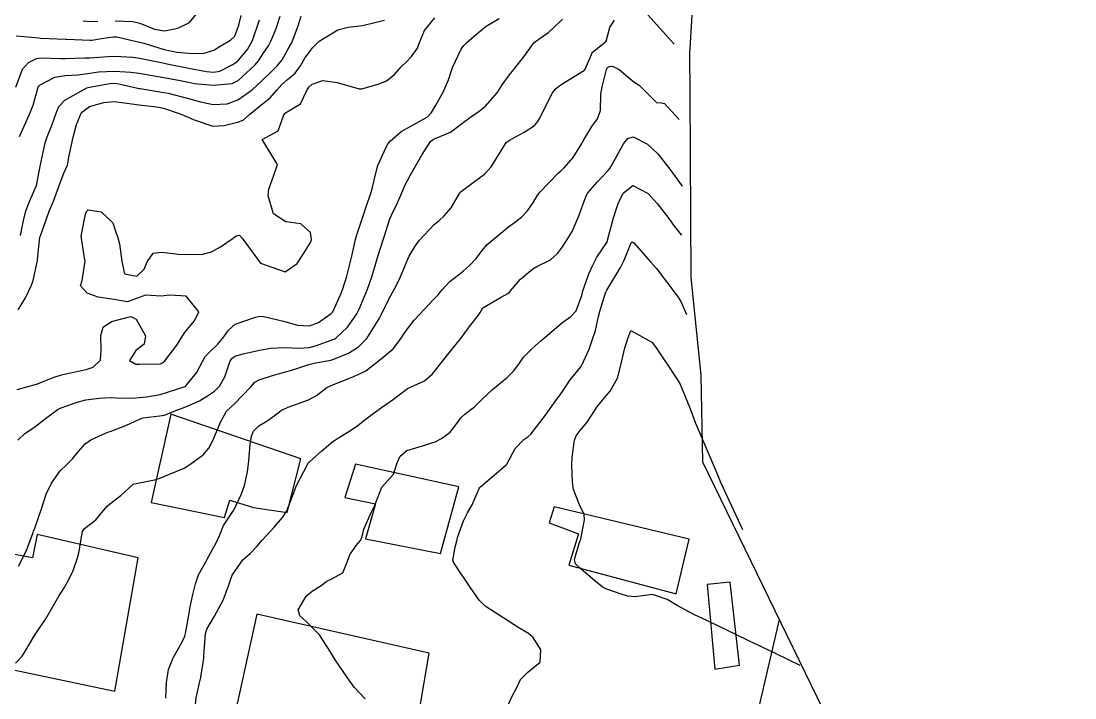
# Model space of a CAD drawing. Header units: metres. Extents: x 307586 to 320046, y 7427249 to 7434250.
# Drawn here: x 319725.9 to 319811.1, y 7427349.4 to 7427404.1 of the extents above; entities that cross this region are included whole.
import ezdxf

# ---------------------------------------------------------------- set-up
doc = ezdxf.new("R2010")
doc.units = ezdxf.units.M
doc.header["$MEASUREMENT"] = 0
for name, color, linetype in [('Area', 45, 'Continuous'), ('Curvas de Nivel 1m', 11, 'Continuous'), ('Curvas de Nivel 5m', 15, 'Continuous'), ('Edificações', 30, 'Continuous'), ('Vias Secundárias', 230, 'Continuous')]:
    doc.layers.add(name, color=color, linetype=linetype)

msp = doc.modelspace()

# ---------------------------------------------------------------- linework, layer by layer
at = {"layer": 'Area'}
msp.add_polyline3d([(319780.673, 7427412.989, 891.404), (319779.984, 7427401.507, 892.534), (319780.003, 7427398.292, 893.185), (319780.091, 7427383.394, 897.526), (319780.909, 7427375.513, 897.626), (319781.036, 7427368.485, 897.549), (319805.433, 7427318.37, 895.989), (319805.443, 7427268.976, 891.537), (319805.874, 7427267.728, 883.129), (319806.57, 7427266.06, 888.519), (319807.51, 7427263.781, 893.179), (319808.505, 7427260.181, 890.198), (319810.191, 7427254.386, 878.388), (319811.146, 7427249.95, 878.67)], dxfattribs=at)
at = {"layer": 'Curvas de Nivel 1m', "flags": 128}
for points, elevation in [([(319776.382, 7427404.875), (319778.743, 7427402.27)], 892), ([(319725.483, 7427352.225), (319726.018, 7427352.789), (319726.361, 7427353.353), (319726.938, 7427354.328), (319727.234, 7427354.776), (319727.935, 7427355.789), (319728.483, 7427356.757), (319728.982, 7427357.638), (319729.42, 7427358.314), (319729.67, 7427358.743), (319730.106, 7427359.635), (319730.499, 7427360.735), (319730.602, 7427361.151), (319730.87, 7427362.732), (319730.906, 7427362.87), (319731.047, 7427363.098), (319731.968, 7427363.806), (319732.732, 7427364.713), (319732.879, 7427364.899), (319733.068, 7427365.074), (319734.002, 7427365.773), (319734.981, 7427366.682), (319735.093, 7427366.718), (319736.727, 7427367.034), (319737.098, 7427367.156), (319737.943, 7427367.489), (319739.107, 7427367.993), (319739.505, 7427368.23), (319740.065, 7427368.62), (319740.662, 7427369.07), (319741.123, 7427369.598), (319741.463, 7427370.273), (319741.599, 7427370.605), (319742.054, 7427371.696), (319742.544, 7427372.596), (319742.858, 7427372.901), (319743.169, 7427373.159), (319744.498, 7427374.57), (319744.823, 7427374.931), (319745.192, 7427375.136), (319746.268, 7427375.478), (319747.201, 7427375.737), (319747.83, 7427375.904), (319749.211, 7427376.366), (319749.319, 7427376.401), (319749.767, 7427376.504), (319750.978, 7427376.73), (319751.216, 7427376.791), (319752.413, 7427377.286), (319753.226, 7427377.783), (319753.884, 7427378.46), (319754.914, 7427380.102), (319755.083, 7427380.443), (319755.267, 7427380.834), (319755.808, 7427381.905), (319756.107, 7427382.432), (319756.51, 7427383.208), (319757.022, 7427384.423), (319757.097, 7427384.631), (319757.314, 7427385.138), (319757.802, 7427385.937), (319758.152, 7427386.408), (319759.346, 7427387.675), (319759.733, 7427388.003), (319760.155, 7427388.382), (319760.707, 7427389.033), (319761.38, 7427390.182), (319761.451, 7427390.3), (319761.518, 7427390.369), (319762.582, 7427391.167), (319763.397, 7427391.77), (319763.931, 7427392.342), (319764.774, 7427393.687), (319765.149, 7427394.324), (319765.309, 7427394.437), (319765.426, 7427394.497), (319766.603, 7427395.141), (319767.444, 7427395.703), (319767.727, 7427396.017), (319767.867, 7427396.294), (319768.243, 7427397.07), (319768.864, 7427398.279), (319769.111, 7427398.643), (319769.483, 7427398.941), (319770.314, 7427399.444), (319771.502, 7427400.162), (319771.541, 7427400.211), (319771.553, 7427400.25), (319772.135, 7427401.625), (319772.922, 7427402.236), (319773.246, 7427402.513), (319773.537, 7427403.61), (319773.918, 7427404.224)], 892), ([(319725.524, 7427402.941), (319727.385, 7427402.781), (319727.523, 7427402.763), (319727.541, 7427402.761), (319729.522, 7427402.67), (319729.612, 7427402.668), (319731.521, 7427402.595), (319731.648, 7427402.602), (319732.428, 7427402.721), (319733.377, 7427402.859), (319733.524, 7427402.868), (319733.67, 7427402.853), (319734.352, 7427402.698), (319735.519, 7427402.438), (319735.849, 7427402.346), (319737.511, 7427401.836), (319738.524, 7427401.634), (319739.506, 7427401.542), (319740.622, 7427401.507), (319741.511, 7427401.784), (319742.018, 7427402.102), (319742.863, 7427402.597), (319743.206, 7427402.913), (319743.535, 7427403.8), (319743.723, 7427404.587)], 884), ([(319725.627, 7427374.347), (319727.183, 7427374.78), (319728.601, 7427375.349), (319729.195, 7427375.526), (319730.178, 7427375.76), (319731.202, 7427375.976), (319731.771, 7427376.158), (319732.36, 7427376.719), (319732.419, 7427377.52), (319732.372, 7427378.719), (319732.58, 7427379.376), (319733.244, 7427379.856), (319734.804, 7427380.242), (319735.246, 7427380.026), (319735.98, 7427378.673), (319735.894, 7427378.005), (319735.221, 7427377.489), (319734.711, 7427376.688), (319735.209, 7427376.403), (319735.501, 7427376.385), (319737.209, 7427376.431), (319737.375, 7427376.493), (319737.56, 7427376.655), (319738.514, 7427377.929), (319738.946, 7427378.634), (319739.237, 7427379.036), (319739.965, 7427379.903), (319740.299, 7427380.62), (319739.272, 7427381.901), (319737.962, 7427381.96), (319737.271, 7427381.893), (319735.985, 7427381.96), (319735.268, 7427381.701), (319734.529, 7427381.426), (319733.267, 7427381.638), (319732.17, 7427381.82), (319731.274, 7427382.147), (319730.724, 7427382.736), (319730.861, 7427383.16), (319731.109, 7427384.732), (319731.055, 7427384.985), (319730.782, 7427386.738), (319731.149, 7427388.531), (319731.228, 7427388.732), (319731.354, 7427388.873), (319732.403, 7427388.719), (319733.344, 7427387.812), (319733.622, 7427386.992), (319733.714, 7427386.704), (319733.895, 7427386.13), (319734.09, 7427384.698), (319734.285, 7427383.688), (319735.291, 7427383.513), (319735.894, 7427384.077), (319736.137, 7427384.672), (319736.62, 7427385.36), (319737.315, 7427385.439), (319738.657, 7427385.296), (319739.312, 7427385.265), (319740.634, 7427385.296), (319741.316, 7427385.464), (319742.05, 7427385.875), (319743.09, 7427386.592), (319743.228, 7427386.697), (319743.335, 7427386.76), (319743.581, 7427386.832), (319743.805, 7427386.583), (319745.303, 7427384.56), (319747.296, 7427383.873), (319748.247, 7427384.526), (319748.67, 7427385.162), (319749.329, 7427386.24), (319749.405, 7427386.436), (319749.423, 7427386.509), (319749.338, 7427387.042), (319748.559, 7427387.736), (319747.347, 7427387.916), (319746.352, 7427388.55), (319745.92, 7427390.001), (319745.958, 7427390.554), (319746.341, 7427391.598), (319746.67, 7427392.547), (319745.423, 7427394.56), (319746.706, 7427395.275), (319747.189, 7427396.543), (319747.297, 7427396.699), (319747.456, 7427396.806), (319748.535, 7427397.457), (319749.035, 7427398.524), (319749.204, 7427398.795), (319749.478, 7427399.035), (319750.321, 7427399.343), (319751.483, 7427399.167), (319753.281, 7427398.666), (319753.476, 7427398.667), (319754.88, 7427399.051), (319755.486, 7427399.294), (319756.115, 7427399.812), (319756.67, 7427400.428), (319757.091, 7427400.84), (319757.511, 7427401.267), (319757.986, 7427401.948), (319758.157, 7427402.414), (319758.562, 7427403.38), (319759.377, 7427404.402)], 889), ([(319725.684, 7427380.796), (319726.29, 7427381.767), (319726.778, 7427382.785), (319726.899, 7427383.172), (319727.248, 7427384.781), (319727.254, 7427384.83), (319727.312, 7427385.39), (319727.454, 7427386.655), (319727.488, 7427386.778), (319727.983, 7427388.137), (319728.213, 7427388.771), (319728.549, 7427389.58), (319728.987, 7427390.764), (319729.084, 7427391.057), (319729.389, 7427391.84), (319729.676, 7427392.479), (319729.739, 7427392.755), (319729.793, 7427393.141), (319730.15, 7427394.749), (319730.404, 7427395.78), (319730.823, 7427396.739), (319731.458, 7427397.242), (319732.616, 7427397.563), (319733.462, 7427397.625), (319734.3, 7427397.536), (319735.46, 7427397.376), (319736.919, 7427397.204), (319737.457, 7427397.092), (319738.795, 7427396.647), (319739.449, 7427396.369), (319739.939, 7427396.139), (319741.439, 7427395.652), (319742.341, 7427395.699), (319743.443, 7427395.95), (319743.899, 7427396.13), (319744.411, 7427396.576), (319745.462, 7427397.443), (319746.08, 7427397.941), (319746.608, 7427398.549), (319747.012, 7427399.01), (319747.482, 7427399.411), (319748.083, 7427399.938), (319748.516, 7427400.53), (319748.879, 7427401.15), (319749.515, 7427402.011), (319750.03, 7427402.512), (319751.532, 7427403.426), (319752.379, 7427403.637), (319753.536, 7427403.778), (319755.318, 7427404.221)], 888), ([(319725.725, 7427360.073), (319726.102, 7427360.789), (319726.388, 7427361.42), (319726.898, 7427362.781), (319726.944, 7427362.881), (319727.046, 7427363.122), (319727.615, 7427364.772), (319727.972, 7427365.874), (319728.381, 7427366.761), (319729.103, 7427367.761), (319729.592, 7427368.262), (319730.082, 7427368.74), (319730.554, 7427369.3), (319731.125, 7427369.941), (319731.574, 7427370.28), (319732.503, 7427370.716), (319732.956, 7427370.892), (319733.137, 7427370.959), (319734.392, 7427371.444), (319735.15, 7427371.794), (319735.786, 7427372.041), (319737.156, 7427372.229), (319737.534, 7427372.278), (319738.446, 7427372.641), (319739.166, 7427372.911), (319740.365, 7427373.424), (319741.176, 7427373.934), (319741.563, 7427374.223), (319741.975, 7427374.602), (319742.411, 7427375.382), (319742.81, 7427376.594), (319742.965, 7427376.843), (319743.217, 7427377.036), (319743.879, 7427377.239), (319745.222, 7427377.516), (319746.092, 7427377.683), (319747.225, 7427377.736), (319748.384, 7427377.682), (319749.225, 7427377.75), (319749.831, 7427377.899), (319751.232, 7427378.407), (319751.288, 7427378.434), (319751.375, 7427378.489), (319752.337, 7427379.384), (319753.089, 7427380.472), (319753.144, 7427380.582), (319753.258, 7427380.841), (319753.933, 7427382.46), (319754.3, 7427383.462), (319754.588, 7427384.451), (319754.751, 7427385.008), (319755.206, 7427386.442), (319755.337, 7427386.853), (319755.728, 7427388.058), (319755.887, 7427388.435), (319756.361, 7427389.437), (319756.787, 7427390.426), (319756.969, 7427390.842), (319757.395, 7427391.659), (319757.828, 7427392.414), (319758.363, 7427393.357), (319759.042, 7427394.396), (319759.245, 7427394.573), (319759.427, 7427394.651), (319760.66, 7427395.156), (319761.443, 7427395.742), (319761.79, 7427396.024), (319762.279, 7427396.362), (319762.974, 7427396.839), (319763.462, 7427397.22), (319764.438, 7427398.336), (319764.833, 7427398.98), (319765.496, 7427399.885), (319765.698, 7427400.12), (319765.853, 7427400.316), (319766.574, 7427401.248), (319767.331, 7427402.302), (319767.421, 7427402.404), (319767.525, 7427402.482), (319768.593, 7427403.229), (319769.541, 7427404.125), (319769.699, 7427404.278)], 891), ([(319725.792, 7427394.796), (319726.302, 7427395.929), (319726.7, 7427396.788), (319726.912, 7427397.332), (319727.325, 7427398.781), (319727.372, 7427398.883), (319727.475, 7427398.977), (319728.649, 7427399.601), (319729.483, 7427399.738), (319730.535, 7427399.796), (319731.485, 7427399.928), (319732.184, 7427400.025), (319733.487, 7427400.089), (319734.81, 7427400.014), (319735.485, 7427399.912), (319736.398, 7427399.757), (319737.482, 7427399.578), (319738.805, 7427399.321), (319739.478, 7427399.185), (319739.944, 7427399.099), (319741.476, 7427398.945), (319742.994, 7427399.078), (319743.48, 7427399.321), (319744.831, 7427400.57), (319745.132, 7427400.932), (319745.507, 7427401.502), (319745.934, 7427402.138), (319746.163, 7427402.554), (319746.55, 7427403.533), (319746.877, 7427404.547)], 886), ([(319725.881, 7427386.795), (319726.12, 7427388.018), (319726.323, 7427388.79), (319726.6, 7427389.549), (319727.161, 7427390.782), (319727.212, 7427390.944), (319727.391, 7427391.961), (319727.52, 7427392.66), (319727.546, 7427392.779), (319727.891, 7427394.302), (319728.037, 7427394.774), (319728.431, 7427395.777), (319728.786, 7427396.767), (319728.994, 7427397.228), (319729.463, 7427397.732), (319731.255, 7427398.733), (319731.473, 7427398.788), (319733.108, 7427399.082), (319733.477, 7427399.111), (319733.845, 7427399.073), (319735.473, 7427398.698), (319735.559, 7427398.679), (319737.47, 7427398.372), (319737.829, 7427398.297), (319739.465, 7427397.883), (319740.441, 7427397.604), (319741.461, 7427397.38), (319742.605, 7427397.455), (319743.465, 7427397.781), (319744.607, 7427398.573), (319745.481, 7427399.383), (319746.077, 7427399.964), (319746.661, 7427400.548), (319747.03, 7427401.015), (319747.513, 7427401.851), (319747.761, 7427402.295), (319747.885, 7427402.536), (319748.327, 7427403.741), (319748.572, 7427404.53)], 887), ([(319730.942, 7427404.144), (319731.537, 7427404.113), (319732.124, 7427404.137)], 883), ([(319733.537, 7427404.165), (319734.961, 7427404.113), (319735.536, 7427403.97), (319736.717, 7427403.482), (319737.53, 7427403.347), (319738.617, 7427403.564), (319739.537, 7427404.011), (319740.069, 7427404.632)], 883), ([(319737.629, 7427349.397), (319737.683, 7427350.648), (319737.845, 7427351.71), (319738.237, 7427352.64), (319738.935, 7427353.883), (319739.163, 7427354.405), (319739.22, 7427354.627), (319739.487, 7427356.103), (319739.581, 7427356.624), (319739.829, 7427357.777), (319740.036, 7427358.62), (319740.27, 7427359.348), (319740.972, 7427360.61), (319740.989, 7427360.634), (319741.014, 7427360.68), (319741.701, 7427361.935), (319742.007, 7427362.6), (319742.287, 7427363.361), (319743.062, 7427364.484), (319743.136, 7427364.589), (319743.765, 7427365.898), (319744.001, 7427366.576), (319744.229, 7427367.698), (319744.349, 7427368.571), (319744.443, 7427369.887), (319744.552, 7427370.569), (319744.722, 7427370.983), (319745.146, 7427371.407), (319745.877, 7427371.828), (319746.814, 7427372.543), (319747.017, 7427372.689), (319747.165, 7427372.763), (319747.536, 7427372.904), (319749.173, 7427373.504), (319749.807, 7427373.873), (319750.66, 7427374.495), (319751.006, 7427374.672), (319751.187, 7427374.74), (319752.436, 7427375.236), (319753.199, 7427375.561), (319753.798, 7427375.867), (319754.567, 7427376.45), (319755.218, 7427376.973), (319756.011, 7427377.646), (319756.611, 7427378.426), (319756.856, 7427378.806), (319757.247, 7427379.354), (319757.729, 7427379.94), (319758.138, 7427380.407), (319759.275, 7427381.613), (319759.657, 7427382.008), (319759.961, 7427382.383), (319760.59, 7427383.077), (319761.295, 7427383.622), (319761.716, 7427383.949), (319762.185, 7427384.361), (319762.727, 7427384.941), (319763.323, 7427385.722), (319763.618, 7427386.057), (319763.932, 7427386.341), (319765.345, 7427387.497), (319765.816, 7427387.847), (319766.421, 7427388.309), (319766.881, 7427388.784), (319767.371, 7427389.493), (319767.668, 7427390.006), (319767.882, 7427390.293), (319769.399, 7427391.873), (319769.607, 7427392.062), (319769.845, 7427392.266), (319770.574, 7427393.095), (319771.273, 7427394.251), (319771.329, 7427394.346), (319771.427, 7427394.53), (319772.072, 7427395.615), (319772.549, 7427396.239), (319772.781, 7427396.915), (319772.802, 7427398.237), (319772.91, 7427398.807), (319773.277, 7427400.232), (319773.351, 7427400.385), (319773.505, 7427400.472), (319773.765, 7427400.486), (319774.281, 7427400.218), (319775.488, 7427399.225), (319775.898, 7427398.962), (319776.274, 7427398.609), (319777.318, 7427397.55), (319777.68, 7427397.528), (319777.952, 7427397.472), (319778.202, 7427397.208), (319779.143, 7427396.17)], 893), ([(319740.02, 7427348.619), (319740.083, 7427349.416), (319740.345, 7427350.615), (319740.463, 7427351.051), (319740.702, 7427352.612), (319740.718, 7427352.819), (319740.851, 7427354.611), (319740.861, 7427354.695), (319740.948, 7427354.978), (319741.56, 7427356.008), (319741.897, 7427356.601), (319742.263, 7427357.314), (319742.749, 7427358.592), (319742.804, 7427358.783), (319743, 7427359.33), (319743.865, 7427360.577), (319744.476, 7427361.113), (319745.03, 7427361.677), (319745.429, 7427362.164), (319745.787, 7427362.553), (319746.386, 7427363.21), (319747.057, 7427363.992), (319747.421, 7427364.535), (319747.882, 7427365.727), (319748.178, 7427366.524), (319749.111, 7427368.339), (319749.178, 7427368.444), (319749.24, 7427368.509), (319750.245, 7427369.376), (319751.129, 7427370.129), (319751.343, 7427370.275), (319751.691, 7427370.484), (319752.574, 7427371.043), (319753.148, 7427371.446), (319753.725, 7427371.891), (319754.473, 7427372.45), (319755.168, 7427372.952), (319756.039, 7427373.566), (319757.183, 7427374.42), (319758.545, 7427375.047), (319759.201, 7427375.62), (319759.545, 7427376.049), (319759.812, 7427376.384), (319760.436, 7427377.163), (319761.231, 7427378.133), (319761.329, 7427378.272), (319761.397, 7427378.368), (319762.178, 7427379.432), (319762.916, 7427380.353), (319763.045, 7427380.573), (319763.269, 7427380.952), (319764.76, 7427381.81), (319765.281, 7427382.117), (319765.402, 7427382.199), (319765.51, 7427382.318), (319766.322, 7427383.28), (319767.301, 7427384.109), (319767.645, 7427384.295), (319768.753, 7427384.836), (319769.319, 7427385.345), (319769.707, 7427385.887), (319769.966, 7427386.264), (319770.489, 7427387.111), (319770.982, 7427388.254), (319771.083, 7427388.527), (319771.368, 7427389.288), (319771.623, 7427390.004), (319771.759, 7427390.246), (319772.513, 7427391.117), (319773.401, 7427392.065), (319773.531, 7427392.228), (319773.728, 7427392.547), (319774.65, 7427394.212), (319774.983, 7427394.653), (319775.432, 7427394.787), (319776.583, 7427394.188), (319777.415, 7427393.403), (319778.387, 7427392.165), (319778.818, 7427391.579), (319779.393, 7427390.79)], 894), ([(319765.071, 7427348.318), (319765.647, 7427349.557), (319766.041, 7427350.309), (319766.318, 7427350.896), (319766.915, 7427351.483), (319767.894, 7427352.285), (319767.949, 7427353.3), (319767.349, 7427354.294), (319766.948, 7427354.609), (319766.176, 7427355.086), (319764.966, 7427355.864), (319764.225, 7427356.331), (319763.465, 7427356.829), (319762.983, 7427357.318), (319762.25, 7427358.357), (319761.02, 7427360.157), (319760.904, 7427360.371), (319760.848, 7427360.549), (319761.035, 7427361.609), (319761.187, 7427362.223), (319761.225, 7427362.368), (319761.701, 7427363.719), (319762.04, 7427364.36), (319762.414, 7427365.015), (319762.982, 7427366.351), (319763.018, 7427366.427), (319763.095, 7427366.515), (319764.204, 7427367.434), (319765.112, 7427368.191), (319765.177, 7427368.254), (319765.213, 7427368.319), (319765.878, 7427369.566), (319766.596, 7427370.305), (319766.92, 7427370.528), (319767.147, 7427370.74), (319768.325, 7427372.283), (319769.175, 7427373.455), (319769.52, 7427373.926), (319769.752, 7427374.264), (319770.327, 7427375.128), (319771.212, 7427376.202), (319771.233, 7427376.23), (319771.241, 7427376.25), (319771.857, 7427377.613), (319772.092, 7427378.241), (319772.375, 7427379.109), (319772.63, 7427380.236), (319772.745, 7427380.758), (319773.205, 7427382.231), (319773.231, 7427382.283), (319773.284, 7427382.387), (319774.392, 7427384.214), (319774.705, 7427384.816), (319775.273, 7427386.201), (319775.334, 7427386.281), (319775.486, 7427386.198), (319776.822, 7427384.673), (319777.253, 7427384.181), (319777.302, 7427384.118), (319778.145, 7427383.02), (319778.807, 7427382.157), (319779.012, 7427381.886), (319779.276, 7427381.45), (319779.566, 7427380.797), (319779.733, 7427380.41)], 896), ([(319788.923, 7427352.03), (319786.932, 7427352.992), (319785.188, 7427353.83), (319784.942, 7427353.947), (319784.661, 7427354.083), (319782.955, 7427354.9), (319781.48, 7427355.607), (319780.969, 7427355.853), (319780.387, 7427356.136), (319778.98, 7427356.869), (319778.186, 7427357.363), (319776.989, 7427357.777), (319775.599, 7427357.582), (319774.987, 7427357.631), (319774.542, 7427357.76), (319773.226, 7427358.227), (319772.995, 7427358.348), (319772.486, 7427358.749), (319771.019, 7427359.967), (319770.753, 7427360.253), (319770.693, 7427360.587), (319771.038, 7427361.807), (319771.152, 7427362.139), (319771.185, 7427362.249), (319771.488, 7427363.816), (319771.454, 7427364.246), (319771.074, 7427365.014), (319770.611, 7427366.255), (319770.514, 7427366.841), (319770.453, 7427368.257), (319770.493, 7427368.885), (319770.672, 7427370.255), (319770.81, 7427370.59), (319771.151, 7427371.032), (319771.692, 7427371.711), (319772.043, 7427372.241), (319772.499, 7427372.908), (319773.178, 7427373.78), (319773.556, 7427374.224), (319774.161, 7427375.253), (319774.407, 7427376.212), (319774.746, 7427377.726), (319774.906, 7427378.205), (319774.982, 7427378.459), (319775.246, 7427379.103), (319776.923, 7427378.183), (319777.229, 7427377.784), (319777.865, 7427376.816), (319778.343, 7427376.163), (319779.193, 7427374.833), (319779.995, 7427372.85), (319780.458, 7427371.618), (319781.975, 7427368.098), (319782.315, 7427367.266), (319782.489, 7427366.85), (319784.253, 7427363.03)], 897)]:
    msp.add_lwpolyline(points, dxfattribs=dict(at, elevation=elevation))
at = {"layer": 'Curvas de Nivel 5m', "flags": 128}
for points, elevation in [([(319725.509, 7427398.8), (319726.037, 7427400.245), (319726.522, 7427400.79), (319727.167, 7427401.114), (319727.499, 7427401.157), (319729.148, 7427401.114), (319729.498, 7427401.116), (319731.082, 7427401.153), (319731.5, 7427401.17), (319732.934, 7427401.283), (319733.502, 7427401.31), (319734.976, 7427401.213), (319735.5, 7427401.132), (319737.396, 7427400.759), (319737.494, 7427400.739), (319737.844, 7427400.656), (319739.49, 7427400.317), (319740.923, 7427400.054), (319741.487, 7427399.999), (319742.007, 7427400.086), (319742.987, 7427400.595), (319743.29, 7427400.798), (319743.499, 7427400.977), (319744.246, 7427401.845), (319744.643, 7427402.573), (319745.212, 7427404.237)], 885), ([(319725.664, 7427370.258), (319726.224, 7427370.789), (319726.773, 7427371.149), (319727.142, 7427371.408), (319727.915, 7427372.005), (319728.936, 7427372.753), (319729.164, 7427372.867), (319730.545, 7427373.36), (319731.171, 7427373.5), (319732.238, 7427373.653), (319733.173, 7427373.69), (319734.128, 7427373.651), (319735.173, 7427373.669), (319736.102, 7427373.743), (319737.176, 7427373.934), (319739.106, 7427374.555), (319739.182, 7427374.579), (319739.216, 7427374.596), (319739.263, 7427374.629), (319740.12, 7427375.7), (319740.596, 7427376.616), (319740.819, 7427377.012), (319741.221, 7427377.406), (319741.833, 7427377.998), (319742.322, 7427378.599), (319742.697, 7427379.137), (319743.243, 7427379.633), (319744.877, 7427380.194), (319745.25, 7427380.271), (319745.551, 7427380.256), (319747.246, 7427379.831), (319748.28, 7427379.561), (319749.243, 7427379.491), (319749.991, 7427379.757), (319751.012, 7427380.492), (319751.128, 7427380.618), (319751.258, 7427380.86), (319751.77, 7427381.99), (319751.959, 7427382.483), (319752.265, 7427383.508), (319752.513, 7427384.478), (319752.671, 7427385.118), (319752.977, 7427386.474), (319753.048, 7427386.761), (319753.345, 7427387.653), (319753.627, 7427388.466), (319753.759, 7427388.864), (319754.289, 7427390.456), (319754.574, 7427391.635), (319754.776, 7427392.449), (319755.417, 7427393.882), (319755.623, 7427394.235), (319755.78, 7427394.436), (319756.661, 7427395.201), (319757.441, 7427395.651), (319757.944, 7427395.914), (319758.782, 7427396.407), (319759.12, 7427396.739), (319759.462, 7427397.348), (319760.058, 7427398.391), (319760.486, 7427399.387), (319760.818, 7427400.38), (319761.518, 7427401.872), (319761.731, 7427402.158), (319761.952, 7427402.366), (319762.784, 7427403.104), (319763.537, 7427403.713), (319764.594, 7427404.334)], 890), ([(319753.758, 7427349.327), (319752.891, 7427350.241), (319752.791, 7427350.371), (319752.723, 7427350.472), (319752.271, 7427351.108), (319751.322, 7427352.486), (319750.93, 7427353.17), (319750.069, 7427354.499), (319748.959, 7427355.602), (319748.484, 7427356.035), (319748.339, 7427356.52), (319748.984, 7427357.635), (319749.464, 7427358.029), (319750.189, 7427358.498), (319750.642, 7427358.848), (319750.998, 7427359.017), (319751.959, 7427359.525), (319752.316, 7427360.477), (319752.508, 7427360.988), (319753.032, 7427361.74), (319753.371, 7427362.132), (319753.502, 7427362.463), (319753.637, 7427363.049), (319754.268, 7427364.452), (319754.535, 7427364.984), (319755.093, 7427366.44), (319756.034, 7427367.5), (319756.34, 7427368.428), (319756.581, 7427368.962), (319757.123, 7427369.411), (319758.587, 7427369.85), (319759.137, 7427370.02), (319759.404, 7427370.122), (319759.927, 7427370.382), (319760.623, 7427370.9), (319761.155, 7427371.59), (319761.477, 7427372.049), (319761.818, 7427372.363), (319762.582, 7427372.943), (319763.174, 7427373.502), (319764.061, 7427374.337), (319764.671, 7427374.848), (319765.197, 7427375.277), (319765.731, 7427375.789), (319766.133, 7427376.311), (319766.567, 7427376.959), (319767.226, 7427377.64), (319767.968, 7427378.289), (319768.65, 7427378.871), (319769.25, 7427379.391), (319769.73, 7427379.792), (319770.387, 7427380.259), (319770.804, 7427380.718), (319771.28, 7427381.955), (319771.33, 7427382.202), (319771.337, 7427382.249), (319771.841, 7427383.701), (319772.073, 7427384.242), (319772.5, 7427385.053), (319773.301, 7427386.23), (319773.311, 7427386.253), (319773.334, 7427386.325), (319773.834, 7427388.223), (319774.211, 7427389.377), (319774.629, 7427390.211), (319775.389, 7427390.842), (319776.63, 7427390.188), (319777.371, 7427389.393), (319778.297, 7427388.166), (319778.73, 7427387.542), (319779.343, 7427386.83)], 895)]:
    msp.add_lwpolyline(points, dxfattribs=dict(at, elevation=elevation))
at = {"layer": 'Edificações'}
for points in [[(319744.725, 7427364.816), (319747.451, 7427364.386), (319748.551, 7427368.733), (319738.029, 7427372.364), (319736.45, 7427365.198), (319742.381, 7427364.004), (319742.812, 7427365.389), (319744.725, 7427364.816)], [(319759.852, 7427361.085), (319761.334, 7427366.483), (319752.964, 7427368.299), (319752.103, 7427365.623), (319754.59, 7427365.098), (319753.777, 7427362.279), (319759.852, 7427361.085)], [(319778.902, 7427357.812), (319779.965, 7427362.24), (319769.033, 7427364.849), (319768.638, 7427363.575), (319771.007, 7427362.665), (319770.217, 7427360.147), (319778.902, 7427357.812)], [(319733.515, 7427349.963), (319735.395, 7427360.73), (319727.231, 7427362.608), (319726.864, 7427360.73), (319722.507, 7427361.554), (319720.535, 7427352.666), (319733.515, 7427349.963)], [(319783.278, 7427358.766), (319781.411, 7427358.589), (319782.034, 7427351.742), (319784.034, 7427352.053), (319783.278, 7427358.766)], [(319758.94, 7427353.014), (319744.997, 7427356.175), (319742.612, 7427345.363), (319759.307, 7427341.194), (319760.362, 7427344.538), (319757.61, 7427345.271), (319758.94, 7427353.014)]]:
    msp.add_lwpolyline(points, dxfattribs=at)
at = {"layer": 'Vias Secundárias', "elevation": 897.152}
msp.add_lwpolyline([(319787.236, 7427355.749), (319782.516, 7427335.474), (319778.999, 7427317.301), (319775.782, 7427295.146), (319770.957, 7427273.995), (319765.357, 7427252.909), (319764.639, 7427249.95)], dxfattribs=at)
msp.add_lwpolyline([(319787.236, 7427355.749), (319782.516, 7427335.474), (319778.999, 7427317.301), (319775.782, 7427295.146), (319770.957, 7427273.995), (319765.357, 7427252.909), (319764.639, 7427249.95)], dxfattribs=at)

doc.saveas('drawing.dxf')
